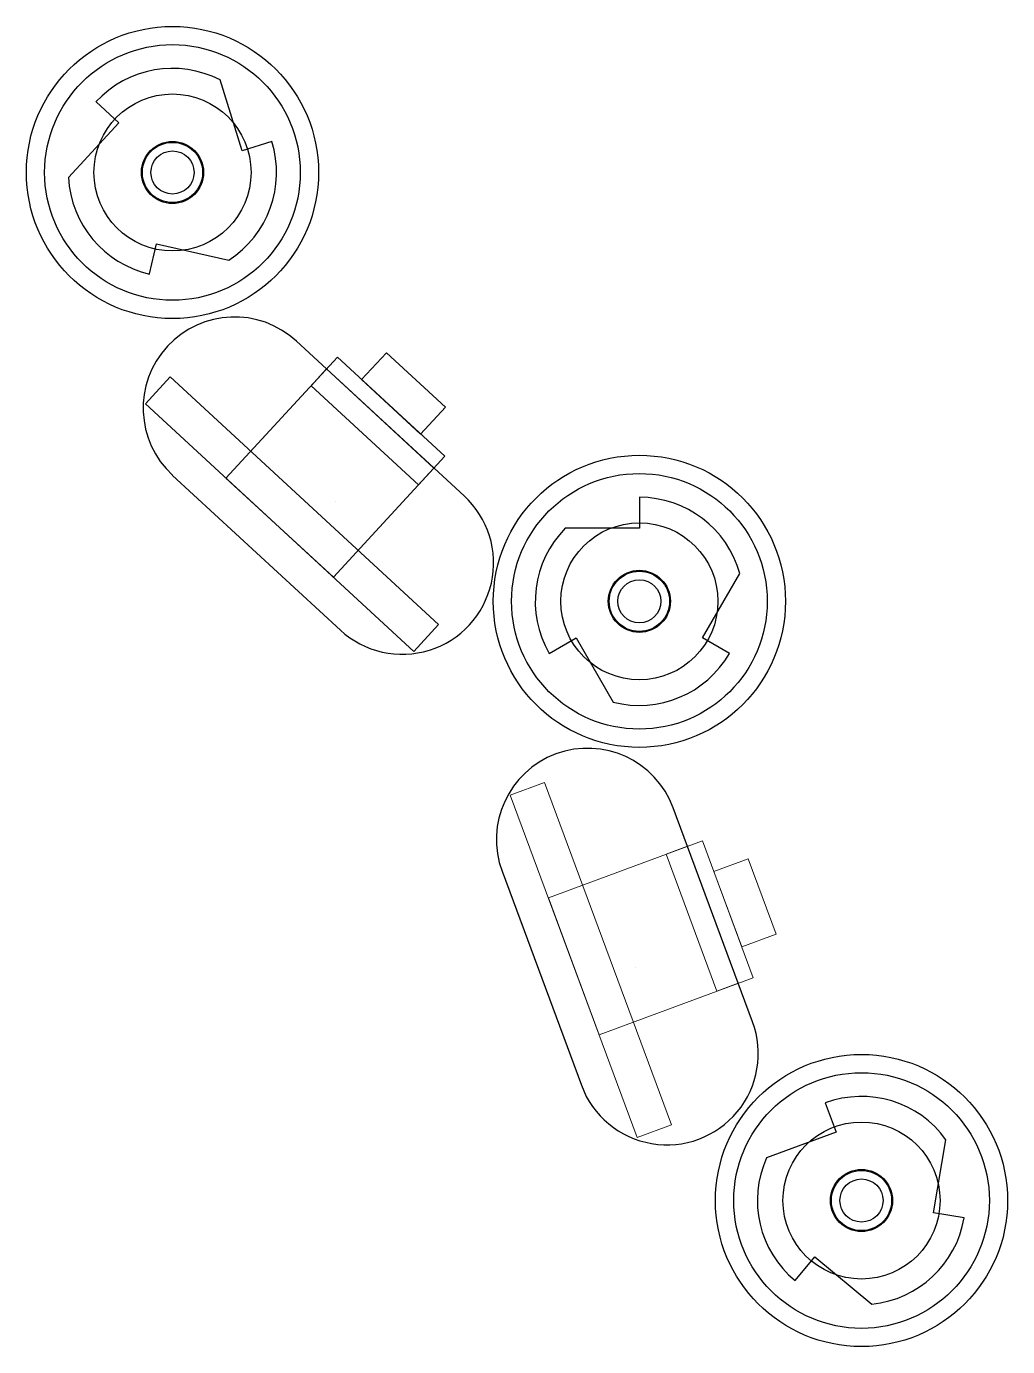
# Model space of a CAD drawing. Extents: x 12.77 to 15.46, y 31.25 to 34.86.
import ezdxf

# ---------------------------------------------------------------- set-up
doc = ezdxf.new("R2010")
doc.units = 0
doc.header["$LTSCALE"] = 5
doc.header["$MEASUREMENT"] = 0
for name, color, linetype in [('Z0_BOTCOMP', 4, 'Continuous'), ('Z0_CUT500', 4, 'Continuous'), ('Z0_RUBBER', 2, 'Continuous'), ('Z0_TOPCOMP', 6, 'Continuous')]:
    doc.layers.add(name, color=color, linetype=linetype)

msp = doc.modelspace()

# ---------------------------------------------------------------- linework, layer by layer
at = {"layer": 'Z0_BOTCOMP', "color": 4, "linetype": 'Continuous', "lineweight": 25}
for p, q in [((13.3609, 34.5236), (13.3005, 34.7174)), ((12.9605, 34.6574), (13.0229, 34.5997)), ((13.0229, 34.5997), (12.8853, 34.4505)), ((13.442, 34.5489), (13.3609, 34.5236)), ((13.1073, 34.1861), (13.126, 34.269)), ((13.126, 34.269), (13.3241, 34.2244)), ((14.4482, 33.5747), (14.4482, 33.4897)), ((14.4482, 33.4897), (14.2452, 33.4897)), ((14.6214, 33.1897), (14.7229, 33.3656)), ((14.2014, 33.1472), (14.275, 33.1897)), ((14.275, 33.1897), (14.3765, 33.0139)), ((14.695, 33.1472), (14.6214, 33.1897)), ((14.9573, 31.916), (14.9869, 31.8363)), ((14.9869, 31.8363), (14.7965, 31.7658)), ((15.2535, 31.6152), (15.2876, 31.8154)), ((15.3373, 31.601), (15.2535, 31.6152)), ((14.8745, 31.4294), (14.9287, 31.4948)), ((14.9287, 31.4948), (15.085, 31.3652))]:
    msp.add_line(p, q, dxfattribs=at)
for centre, radius in [((13.1699, 34.4641), 0.085), ((13.1699, 34.4641), 0.059), ((14.4482, 33.2897), 0.085), ((14.4482, 33.2897), 0.059), ((15.0564, 31.6488), 0.085), ((15.0564, 31.6488), 0.059)]:
    msp.add_circle(centre, radius, dxfattribs=at)
for centre, start, end in [((13.1699, 34.4641), 62.7381, 137.3061), ((13.1699, 34.4641), -57.2619, 17.3061), ((13.1699, 34.4641), -177.2619, -102.6939), ((14.4482, 33.2897), 15.4321, 90), ((14.4482, 33.2897), 135.4321, -150), ((14.4482, 33.2897), -104.5679, -30), ((15.0564, 31.6488), 35.7681, 110.3361), ((15.0564, 31.6488), 155.7681, -129.6639), ((15.0564, 31.6488), -84.2319, -9.6639)]:
    msp.add_arc(centre, 0.285, start, end, dxfattribs=at)
at = {"layer": 'Z0_CUT500', "color": 5, "linetype": 'Continuous', "lineweight": 25}
for p, q in [((13.9685, 33.5784), (13.5091, 34.0022)), ((13.1701, 33.6347), (13.6295, 33.2109)), ((14.7582, 32.1382), (14.541, 32.7242)), ((14.0722, 32.5505), (14.2894, 31.9644))]:
    msp.add_line(p, q, dxfattribs=at)
for centre in [(13.1699, 34.4641), (14.4482, 33.2897), (15.0564, 31.6488)]:
    msp.add_circle(centre, 0.0825, dxfattribs=at)
for centre, start, end in [((13.3396, 33.8185), 47.3061, -132.6939), ((13.799, 33.3947), -132.6939, 47.3061), ((14.3066, 32.6373), 20.3361, -159.6639), ((14.5238, 32.0513), -159.6639, 20.3361)]:
    msp.add_arc(centre, 0.25, start, end, dxfattribs=at)
at = {"layer": 'Z0_RUBBER', "color": 2, "linetype": 'Continuous', "lineweight": 25}
for centre, radius in [((13.1699, 34.4641), 0.4), ((13.1699, 34.4641), 0.215), ((14.4482, 33.2897), 0.4), ((14.4482, 33.2897), 0.215), ((15.0564, 31.6488), 0.4), ((15.0564, 31.6488), 0.215)]:
    msp.add_circle(centre, radius, dxfattribs=at)
at = {"layer": 'Z0_TOPCOMP', "color": 6, "linetype": 'Continuous', "lineweight": 5}
for p, q in [((13.1558, 33.988), (13.1558, 33.988)), ((13.1558, 33.988), (13.1558, 33.988)), ((13.6214, 33.9581), (13.3163, 33.6274)), ((13.9154, 33.6869), (13.6214, 33.9581)), ((13.7554, 33.9706), (13.6876, 33.8971)), ((13.9171, 33.8214), (13.7554, 33.9706)), ((13.5918, 33.926), (13.5494, 33.88)), ((13.8858, 33.6547), (13.5918, 33.926)), ((13.0958, 33.8308), (13.1636, 33.9043)), ((13.1636, 33.9043), (13.8986, 33.2262)), ((13.5494, 33.88), (13.8434, 33.6088)), ((13.6876, 33.8971), (13.8493, 33.7479)), ((13.8308, 33.1527), (13.0958, 33.8308)), ((13.8493, 33.7479), (13.9171, 33.8214)), ((13.6103, 33.3561), (13.9154, 33.6869)), ((13.3163, 33.6274), (13.6103, 33.3561)), ((13.8434, 33.6088), (13.8858, 33.6547)), ((13.6152, 33.5642), (13.6152, 33.5642)), ((13.8986, 33.2262), (13.8308, 33.1527)), ((13.9827, 33.2252), (13.9827, 33.2252)), ((14.2197, 32.8718), (14.2197, 32.8718)), ((14.2197, 32.8718), (14.2197, 32.8718)), ((14.0949, 32.7589), (14.1887, 32.7937)), ((14.1887, 32.7937), (14.5362, 31.856)), ((14.4424, 31.8212), (14.0949, 32.7589)), ((14.6211, 32.634), (14.1992, 32.4776)), ((14.5801, 32.6188), (14.5215, 32.5971)), ((14.7191, 32.2437), (14.5801, 32.6188)), ((14.7601, 32.2589), (14.6211, 32.634)), ((14.5215, 32.5971), (14.6605, 32.222)), ((14.7462, 32.5844), (14.6524, 32.5496)), ((14.8226, 32.3781), (14.7462, 32.5844)), ((14.6524, 32.5496), (14.7289, 32.3433)), ((14.1992, 32.4776), (14.3382, 32.1025)), ((14.7289, 32.3433), (14.8226, 32.3781)), ((14.4369, 32.2858), (14.4369, 32.2858)), ((14.3382, 32.1025), (14.7601, 32.2589)), ((14.6605, 32.222), (14.7191, 32.2437)), ((14.5362, 31.856), (14.4424, 31.8212)), ((14.6107, 31.8169), (14.6107, 31.8169))]:
    msp.add_line(p, q, dxfattribs=at)
at = {"layer": 'Z0_TOPCOMP', "color": 6, "linetype": 'Continuous', "lineweight": 25}
for centre in [(13.1699, 34.4641), (14.4482, 33.2897), (15.0564, 31.6488)]:
    msp.add_circle(centre, 0.35, dxfattribs=at)

doc.saveas('drawing.dxf')
